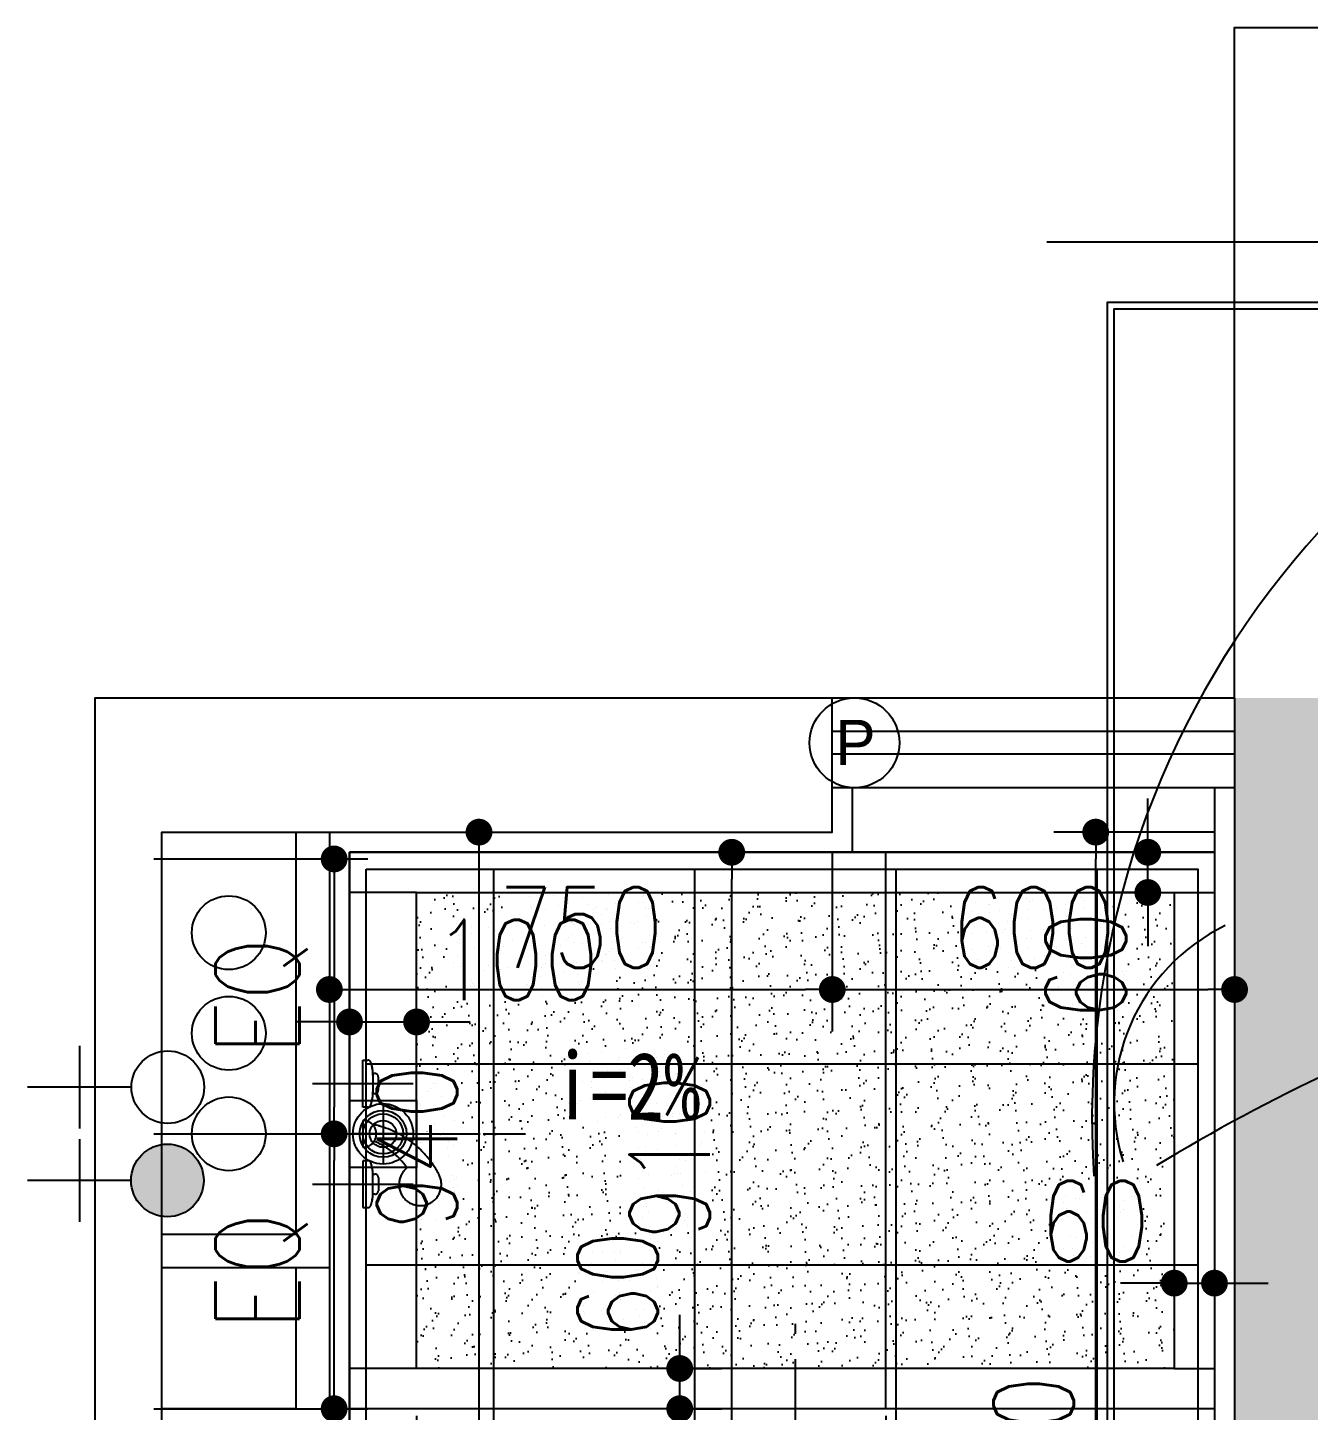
# Model space of a CAD drawing. Header units: inches. Extents: x -2597087 to 134135, y -662679 to 20000.
# Drawn here: x 8225 to 10135, y 12187 to 14250 of the extents above; entities that cross this region are included whole.
import ezdxf
from ezdxf.enums import TextEntityAlignment as Align

# ---------------------------------------------------------------- set-up
doc = ezdxf.new("R2010")
doc.units = ezdxf.units.IN
doc.header["$LTSCALE"] = 100
doc.header["$MEASUREMENT"] = 0
for name, pattern in [('__DASH', [0.35, 0.25, -0.1]), ('CENTER2', [1.125, 0.75, -0.125, 0.125, -0.125]), ('DASHDOT2', [12.7, 6.35, -3.175, 0, -3.175]), ('HIDDENX2', [0.75, 0.5, -0.25])]:
    doc.linetypes.add(name, pattern=pattern)
doc.layers.get('0').update_dxf_attribs({"linetype": 'CONTINUOUS'})
doc.layers.get('Defpoints').update_dxf_attribs({"linetype": 'CONTINUOUS'})
for name, color, linetype in [('_ARWALL-1', 7, 'CONTINUOUS'), ('EBE-REFR', 3, 'CONTINUOUS'), ('EQUIP-动力', 3, 'CONTINUOUS'), ('fix', 8, 'CONTINUOUS'), ('floor', 8, 'CONTINUOUS'), ('IBS-INT-WALL', 151, 'CONTINUOUS'), ('IBS-Water pipe', 1, 'CONTINUOUS'), ('IFC-NORM', 8, 'CONTINUOUS'), ('IRC-MED1', 250, 'CONTINUOUS'), ('P-W-LG', 7, 'CONTINUOUS'), ('PUB_HATCH', 8, 'CONTINUOUS'), ('RC', 1, 'CONTINUOUS'), ('T-BORDER', 252, 'CONTINUOUS'), ('WALL', 7, 'CONTINUOUS'), ('wall-dim', 3, 'CONTINUOUS'), ('WC', 1, 'CONTINUOUS'), ('WINDOW', 4, 'CONTINUOUS'), ('图层4', 13, 'CONTINUOUS'), ('天花开线', 4, 'CONTINUOUS'), ('连线', 6, 'CONTINUOUS')]:
    doc.layers.add(name, color=color, linetype=linetype)
doc.styles.get("Standard").update_dxf_attribs({"font": 'txt.shx', "width": 0.8, "bigfont": 'GBCBIG.shx'})
doc.styles.add('STYLE1', font='stylu.ttf')
doc.styles.add('尺寸标注', font='romans.shx', dxfattribs={"width": 0.8, "bigfont": 'hztxt.shx'})
doc.styles.add('繁黑体', font='simhei.ttf')
doc.dimstyles.new('50', dxfattribs={"dimscale": 50, "dimtxt": 2.4, "dimasz": 0.8, "dimexe": 1.25, "dimexo": 0.6, "dimgap": 0.65, "dimtad": 1, "dimdec": 0, "dimdsep": 46, "dimtxsty": 'Standard', "dimblk1": 'DOT', "dimblk2": 'DOT', "dimsah": 1, "dimcen": 2.5, "dimclrd": 3, "dimclre": 3, "dimclrt": 3, "dimadec": 0, "dimazin": 0, "dimtfac": 1, "dimtdec": 0, "dimtix": 1, "dimtmove": 2, "dimatfit": 0, "dimldrblk": 'DOT', "dimfxl": 5, "dimfxlon": 1, "dimarcsym": 0})
doc.dimstyles.new('EHE1：50', dxfattribs={"dimscale": 50, "dimtxt": 2.5, "dimasz": 0.8, "dimexe": 1, "dimexo": 1, "dimgap": 0.8, "dimtad": 1, "dimdec": 0, "dimdsep": 46, "dimtxsty": '尺寸标注', "dimblk": 'DOT', "dimcen": 2.5, "dimclrd": 256, "dimclre": 256, "dimclrt": 256, "dimadec": 0, "dimazin": 0, "dimtfac": 1, "dimtdec": 0, "dimtix": 1, "dimtmove": 2, "dimatfit": 3, "dimldrblk": 'DOT', "dimfxl": 1, "dimtolj": 1, "dimtzin": 0, "dimarcsym": 0})

# ---------------------------------------------------------------- blocks, each defined once
blk = doc.blocks.new('A$C173370D7')
h = blk.add_hatch(color=256)
edge = h.paths.add_edge_path()
edge.add_ellipse((0.2, 208.4), major_axis=(38.3, 38.3), ratio=1, start_angle=0, end_angle=360)
for p, q in [((0, 154.8), (0, 0)), ((61.6, 77.4), (-61.6, 77.4))]:
    blk.add_line(p, q)
blk.add_ellipse((0.2, 208.4), major_axis=(38.3, 38.3), ratio=1, start_param=5.497787, end_param=11.780972)
blk = doc.blocks.new('A$C01FD4D6F')
at = {"color": 5}
for p, q in [((0, 154.8), (0, 0)), ((61.6, 77.4), (-61.6, 77.4))]:
    blk.add_line(p, q, dxfattribs=at)
blk.add_ellipse((0, 209), major_axis=(38.3, 38.3), ratio=1, start_param=5.497787, end_param=11.780972, dxfattribs=at)
blk = doc.blocks.new('_Dot')
at = {"color": 0, "linetype": 'ByBlock', "lineweight": -2}
blk.add_line((-0.5, 0), (-1, 0), dxfattribs=at)
at = {"color": 0, "linetype": 'ByBlock', "const_width": 0.5}
blk.add_lwpolyline([(-0.25, 0, 1), (0.25, 0, 1)], format="xyb", close=True, dxfattribs=at)
blk = doc.blocks.new('*D28')
at = {"layer": 'Defpoints', "color": 0, "transparency": 16777216}
for p in [(8363.4, 13009.9), (8363.4, 12599.9), (8682.1, 12599.9)]:
    blk.add_point(p, dxfattribs=at)
at = {"layer": 'EBE-REFR', "lineweight": -2, "transparency": 16777216}
for p, q in [((8413.4, 13009.9), (8732.1, 13009.9)), ((8682.1, 12969.9), (8682.1, 12639.9)), ((8413.4, 12599.9), (8732.1, 12599.9))]:
    blk.add_line(p, q, dxfattribs=at)
at = {"layer": 'EBE-REFR', "lineweight": -2, "transparency": 16777216, "xscale": 40, "yscale": 40, "zscale": 40}
for p, rotation in [((8682.1, 13009.9), 90), ((8682.1, 12599.9), 270)]:
    blk.add_blockref('_Dot', p, dxfattribs=dict(at, rotation=rotation))
at = {"layer": 'EBE-REFR', "transparency": 16777216, "insert": (8573.7, 12804.9), "char_height": 125, "attachment_point": 5, "rotation": 90, "style": '尺寸标注'}
blk.add_mtext('\\A1;{\\Fromans,hztxt|c134;EQ}', dxfattribs=at)
blk = doc.blocks.new('DFGDFGHGH')
at = {"color": 251, "linetype": 'DASHDOT2', "ltscale": 0.1}
for p, q in [((-75, 75), (-75, -75)), ((0, 75), (0, -250)), ((75, 75), (75, -75))]:
    blk.add_line(p, q, dxfattribs=at)
at = {"color": 0, "linetype": 'HIDDENX2'}
blk.add_line((20, 0), (-20, 0), dxfattribs=at)
for points in [[(-62.5, -15, 0.079432), (-43.4, -12), (-43.4, -12, 0.324118), (-40, -7.2), (-40, 0), (-110, 0), (-110, -7.2, 0.324118), (-106.6, -12), (-106.6, -12, 0.079432), (-87.5, -15)], [(-10.9, -16.8, -0.147614), (-50.8, -65.6), (-50.8, -65.6, 2.100491), (-61.1, -113.6), (-61.1, -113.6, 0.229579), (14.1, -14.2)], [(62.5, -15, -0.079432), (43.4, -12), (43.4, -12, -0.324118), (40, -7.2), (40, 0), (110, 0), (110, -7.2, -0.324118), (106.6, -12), (106.6, -12, -0.079432), (87.5, -15)]]:
    blk.add_lwpolyline(points, format="xyb", dxfattribs=at)
for points in [[(-90, -18), (-90, -15), (-60, -15), (-60, -18, -0.414214), (-65, -23), (-85, -23, -0.414214)], [(90, -18), (90, -15), (60, -15), (60, -18, 0.414214), (65, -23), (85, -23, 0.414214)]]:
    blk.add_lwpolyline(points, format="xyb", close=True, dxfattribs=at)
blk.add_arc((0, 0), 20, 180, 0, dxfattribs=at)
blk = doc.blocks.new('*D77')
at = {"layer": 'Defpoints', "color": 0, "transparency": 16777216}
for p in [(8363.4, 12599.9), (8682.1, 12599.9), (8363.4, 12189.9)]:
    blk.add_point(p, dxfattribs=at)
at = {"layer": 'EBE-REFR', "lineweight": -2, "transparency": 16777216}
for p, q in [((8413.4, 12599.9), (8732.1, 12599.9)), ((8682.1, 12229.9), (8682.1, 12559.9)), ((8413.4, 12189.9), (8732.1, 12189.9))]:
    blk.add_line(p, q, dxfattribs=at)
at = {"layer": 'EBE-REFR', "lineweight": -2, "transparency": 16777216, "xscale": 40, "yscale": 40, "zscale": 40}
for p, rotation in [((8682.1, 12599.9), 90), ((8682.1, 12189.9), 270)]:
    blk.add_blockref('_Dot', p, dxfattribs=dict(at, rotation=rotation))
at = {"layer": 'EBE-REFR', "transparency": 16777216, "insert": (8573.7, 12394.9), "char_height": 125, "attachment_point": 5, "rotation": 90, "style": '尺寸标注'}
blk.add_mtext('\\A1;{\\Fromans,hztxt|c134;EQ}', dxfattribs=at)
blk = doc.blocks.new('*D87')
at = {"layer": 'Defpoints', "color": 0, "transparency": 16777216}
for p in [(8716.2, 13049.9), (8746.2, 12109.9), (8898.1, 12109.9)]:
    blk.add_point(p, dxfattribs=at)
at = {"layer": 'wall-dim', "color": 3, "lineweight": -2, "transparency": 16777216}
for p, q in [((8746.2, 13049.9), (8960.6, 13049.9)), ((8898.1, 13009.9), (8898.1, 12149.9)), ((8776.2, 12109.9), (8960.6, 12109.9))]:
    blk.add_line(p, q, dxfattribs=at)
at = {"layer": 'wall-dim', "color": 3, "lineweight": -2, "transparency": 16777216, "xscale": 40, "yscale": 40, "zscale": 40}
for p, rotation in [((8898.1, 13049.9), 90), ((8898.1, 12109.9), 270)]:
    blk.add_blockref('_Dot', p, dxfattribs=dict(at, rotation=rotation))
at = {"layer": 'wall-dim', "color": 3, "transparency": 16777216, "insert": (8805.6, 12579.9), "char_height": 120, "attachment_point": 5, "rotation": 90}
blk.add_mtext('940', dxfattribs=at)
blk = doc.blocks.new('*D88')
at = {"layer": 'Defpoints', "color": 0, "transparency": 16777216}
for p in [(8675, 13049.9), (9425, 13049.9), (9425, 12815.2)]:
    blk.add_point(p, dxfattribs=at)
at = {"layer": 'wall-dim', "color": 3, "lineweight": -2, "transparency": 16777216}
for p, q in [((8675, 13019.9), (8675, 12752.7)), ((9425, 13019.9), (9425, 12752.7)), ((8715, 12815.2), (9385, 12815.2))]:
    blk.add_line(p, q, dxfattribs=at)
at = {"layer": 'wall-dim', "color": 3, "lineweight": -2, "transparency": 16777216, "xscale": 40, "yscale": 40, "zscale": 40, "rotation": 180}
blk.add_blockref('_Dot', (8675, 12815.2), dxfattribs=at)
at = {"layer": 'wall-dim', "color": 3, "lineweight": -2, "transparency": 16777216, "xscale": 40, "yscale": 40, "zscale": 40}
blk.add_blockref('_Dot', (9425, 12815.2), dxfattribs=at)
at = {"layer": 'wall-dim', "color": 3, "transparency": 16777216, "insert": (9050, 12907.7), "char_height": 120, "attachment_point": 5}
blk.add_mtext('750', dxfattribs=at)
blk = doc.blocks.new('*D89')
at = {"layer": 'Defpoints', "color": 0, "transparency": 16777216}
for p in [(9425, 13049.9), (10025, 13049.9), (10025, 12815.2)]:
    blk.add_point(p, dxfattribs=at)
at = {"layer": 'wall-dim', "color": 3, "lineweight": -2, "transparency": 16777216}
for p, q in [((9425, 13019.9), (9425, 12752.7)), ((10025, 13019.9), (10025, 12752.7)), ((9465, 12815.2), (9985, 12815.2))]:
    blk.add_line(p, q, dxfattribs=at)
at = {"layer": 'wall-dim', "color": 3, "lineweight": -2, "transparency": 16777216, "xscale": 40, "yscale": 40, "zscale": 40, "rotation": 180}
blk.add_blockref('_Dot', (9425, 12815.2), dxfattribs=at)
at = {"layer": 'wall-dim', "color": 3, "lineweight": -2, "transparency": 16777216, "xscale": 40, "yscale": 40, "zscale": 40}
blk.add_blockref('_Dot', (10025, 12815.2), dxfattribs=at)
at = {"layer": 'wall-dim', "color": 3, "transparency": 16777216, "insert": (9725, 12907.7), "char_height": 120, "attachment_point": 5}
blk.add_mtext('600', dxfattribs=at)
blk = doc.blocks.new('*D105')
at = {"layer": 'Defpoints', "color": 0, "transparency": 16777216}
for p in [(9817.9, 13049.9), (10025, 13049.9), (10025, 11099.5)]:
    blk.add_point(p, dxfattribs=at)
at = {"layer": 'wall-dim', "color": 3, "lineweight": -2, "transparency": 16777216}
for p, q in [((9995, 13049.9), (9755.4, 13049.9)), ((9817.9, 11139.5), (9817.9, 13009.9)), ((9995, 11099.5), (9755.4, 11099.5))]:
    blk.add_line(p, q, dxfattribs=at)
at = {"layer": 'wall-dim', "color": 3, "lineweight": -2, "transparency": 16777216, "xscale": 40, "yscale": 40, "zscale": 40}
for p, rotation in [((9817.9, 13049.9), 90), ((9817.9, 11099.5), 270)]:
    blk.add_blockref('_Dot', p, dxfattribs=dict(at, rotation=rotation))
at = {"layer": 'wall-dim', "color": 3, "transparency": 16777216, "insert": (9725.4, 12074.7), "char_height": 120, "attachment_point": 5, "rotation": 90}
blk.add_mtext('1950', dxfattribs=at)
blk = doc.blocks.new('A$C43E60662')
at = {"color": 0, "linetype": 'ByBlock', "lineweight": -2, "extrusion": (0, 0, -1)}
blk.add_ellipse((83.7, 83.5), major_axis=(83.7, 0), ratio=1, start_param=3.141768, end_param=9.424953, dxfattribs=at)
at = {"color": 0, "linetype": 'ByBlock', "lineweight": -2, "style": 'STYLE1'}
blk.add_text('P', height=84, rotation=0, dxfattribs=at).set_placement((48.2, 42.3))
blk = doc.blocks.new('*D172')
at = {"layer": 'Defpoints', "color": 0, "transparency": 16777216}
for p in [(9204, 13019.9), (9275, 13019.9), (9116.8, 12109.9)]:
    blk.add_point(p, dxfattribs=at)
at = {"layer": 'WC', "color": 3, "lineweight": -2, "transparency": 16777216}
for p, q in [((9234, 13019.9), (9337.5, 13019.9)), ((9275, 12149.9), (9275, 12979.9)), ((9146.8, 12109.9), (9337.5, 12109.9))]:
    blk.add_line(p, q, dxfattribs=at)
at = {"layer": 'WC', "color": 3, "lineweight": -2, "transparency": 16777216, "xscale": 40, "yscale": 40, "zscale": 40}
for p, rotation in [((9275, 13019.9), 90), ((9275, 12109.9), 270)]:
    blk.add_blockref('_Dot', p, dxfattribs=dict(at, rotation=rotation))
at = {"layer": 'WC', "color": 3, "transparency": 16777216, "insert": (9182.5, 12564.9), "char_height": 120, "attachment_point": 5, "rotation": 90}
blk.add_mtext('910', dxfattribs=at)
blk = doc.blocks.new('DL')
at = {"color": 8}
for p, q in [((0, 45), (0, -45)), ((45, 0), (-45, 0))]:
    blk.add_line(p, q, dxfattribs=at)
at = {"color": 1}
blk.add_lwpolyline([(-50, 50), (50, 50), (50, -50), (-50, -50)], close=True, dxfattribs=at)
at = {"color": 8}
for radius in [45, 35, 30, 20]:
    blk.add_circle((0, 0), radius, dxfattribs=at)
blk = doc.blocks.new('*D201')
at = {"layer": 'Defpoints', "color": 0, "transparency": 16777216}
for p in [(8805, 12766.8), (8705, 12746.3), (8805, 12746.3)]:
    blk.add_point(p, dxfattribs=at)
at = {"layer": 'floor', "color": 3, "lineweight": -2, "transparency": 16777216}
for p, q in [((8705, 12766.8), (8705, 12829.3)), ((8805, 12766.8), (8805, 12829.3)), ((8665, 12766.8), (8625, 12766.8)), ((8705, 12766.8), (8805, 12766.8)), ((8845, 12766.8), (8885, 12766.8))]:
    blk.add_line(p, q, dxfattribs=at)
at = {"layer": 'floor', "color": 3, "lineweight": -2, "transparency": 16777216, "xscale": 40, "yscale": 40, "zscale": 40}
blk.add_blockref('_Dot', (8705, 12766.8), dxfattribs=at)
at = {"layer": 'floor', "color": 3, "lineweight": -2, "transparency": 16777216, "xscale": 40, "yscale": 40, "zscale": 40, "rotation": 180}
blk.add_blockref('_Dot', (8805, 12766.8), dxfattribs=at)
at = {"layer": 'floor', "color": 3, "transparency": 16777216, "insert": (8954, 12859.3), "char_height": 120, "attachment_point": 5}
blk.add_mtext('100', dxfattribs=at)
blk = doc.blocks.new('*D202')
at = {"layer": 'Defpoints', "color": 0, "transparency": 16777216}
for p in [(9191.2, 12249.9), (9197.5, 12249.9), (9191.2, 12189.9)]:
    blk.add_point(p, dxfattribs=at)
at = {"layer": 'floor', "color": 3, "lineweight": -2, "transparency": 16777216}
for p, q in [((9197.5, 12289.9), (9197.5, 12329.9)), ((9197.5, 12249.9), (9260, 12249.9)), ((9197.5, 12189.9), (9197.5, 12249.9)), ((9197.5, 12189.9), (9260, 12189.9)), ((9197.5, 12149.9), (9197.5, 12109.9))]:
    blk.add_line(p, q, dxfattribs=at)
at = {"layer": 'floor', "color": 3, "lineweight": -2, "transparency": 16777216, "xscale": 40, "yscale": 40, "zscale": 40}
for p, rotation in [((9197.5, 12249.9), 270), ((9197.5, 12189.9), 90)]:
    blk.add_blockref('_Dot', p, dxfattribs=dict(at, rotation=rotation))
at = {"layer": 'floor', "color": 3, "transparency": 16777216, "insert": (9105, 12374), "char_height": 120, "attachment_point": 5, "rotation": 90}
blk.add_mtext('60', dxfattribs=at)
blk = doc.blocks.new('*D203')
at = {"layer": 'Defpoints', "color": 0, "transparency": 16777216}
for p in [(9935, 12443.9), (9995, 12443.9), (9995, 12377.2)]:
    blk.add_point(p, dxfattribs=at)
at = {"layer": 'floor', "color": 3, "lineweight": -2, "transparency": 16777216}
for p, q in [((9935, 12413.9), (9935, 12314.7)), ((9995, 12413.9), (9995, 12314.7)), ((9895, 12377.2), (9855, 12377.2)), ((9935, 12377.2), (9995, 12377.2)), ((10035, 12377.2), (10075, 12377.2))]:
    blk.add_line(p, q, dxfattribs=at)
at = {"layer": 'floor', "color": 3, "lineweight": -2, "transparency": 16777216, "xscale": 40, "yscale": 40, "zscale": 40}
blk.add_blockref('_Dot', (9935, 12377.2), dxfattribs=at)
at = {"layer": 'floor', "color": 3, "lineweight": -2, "transparency": 16777216, "xscale": 40, "yscale": 40, "zscale": 40, "rotation": 180}
blk.add_blockref('_Dot', (9995, 12377.2), dxfattribs=at)
at = {"layer": 'floor', "color": 3, "transparency": 16777216, "insert": (9816.6, 12469.7), "char_height": 120, "attachment_point": 5}
blk.add_mtext('60', dxfattribs=at)
blk = doc.blocks.new('*D204')
at = {"layer": 'Defpoints', "color": 0, "transparency": 16777216}
for p in [(9895.6, 13019.9), (9895.6, 13019.9), (9895.6, 12959.9)]:
    blk.add_point(p, dxfattribs=at)
at = {"layer": 'floor', "color": 3, "lineweight": -2, "transparency": 16777216}
for p, q in [((9895.6, 13059.9), (9895.6, 13099.9)), ((9895.6, 13019.9), (9833.1, 13019.9)), ((9895.6, 12959.9), (9895.6, 13019.9)), ((9895.6, 12959.9), (9833.1, 12959.9)), ((9895.6, 12919.9), (9895.6, 12879.9))]:
    blk.add_line(p, q, dxfattribs=at)
at = {"layer": 'floor', "color": 3, "lineweight": -2, "transparency": 16777216, "xscale": 40, "yscale": 40, "zscale": 40}
for p, rotation in [((9895.6, 13019.9), 270), ((9895.6, 12959.9), 90)]:
    blk.add_blockref('_Dot', p, dxfattribs=dict(at, rotation=rotation))
at = {"layer": 'floor', "color": 3, "transparency": 16777216, "insert": (9803.1, 12850.2), "char_height": 120, "attachment_point": 5, "rotation": 90}
blk.add_mtext('60', dxfattribs=at)
blk = doc.blocks.new('A$C38B7485E')
at = {"layer": 'PUB_HATCH'}
blk.add_hatch(color=6, dxfattribs=at).paths.add_polyline_path([(2650.1, 6500), (2650.1, 6700), (2000.1, 6700), (2000.1, 8600), (1800.1, 8600), (1800.1, 6500)])
at = {"layer": '_ARWALL-1'}
for points in [[(1800.1, 8600), (1800.1, 9600), (2250.1, 9600), (2250.1, 9400), (2000.1, 9400), (2000.1, 6700)], [(1800.1, 8600), (1800.1, 8600), (1800.1, 6500), (1800.1, 6500)], [(400.1, 8400), (400.1, 7800), (200.1, 7800)], [(450.1, 8400), (450.1, 7750), (200.1, 7750)]]:
    blk.add_lwpolyline(points, dxfattribs=at)
blk.add_lwpolyline([(1200.1, 8600), (100.1, 8600), (100.1, 5500), (2000.1, 5500), (2000.1, 5650), (1800.1, 5650), (1800.1, 5600), (200.1, 5600), (200.1, 8400), (1200.1, 8400)], close=True, dxfattribs=at)
at = {"layer": 'fix'}
for p, q in [((1230.1, 8370), (1230.1, 8466.7)), ((1770.1, 8466.7), (1770.1, 6449.6)), ((1230.1, 8370), (480.1, 8370))]:
    blk.add_line(p, q, dxfattribs=at)
at = {"layer": 'P-W-LG', "color": 1}
for centre in [(300.1, 8250), (300.1, 8100), (300.1, 7950)]:
    blk.add_circle(centre, 55, dxfattribs=at)
at = {"layer": 'T-BORDER'}
blk.add_lwpolyline([(480.1, 8370), (480.1, 7460), (230.1, 7460), (230.1, 5630)], dxfattribs=at)
at = {"layer": 'WALL'}
for points in [[(450.1, 7780), (450.1, 7490), (200.1, 7490)], [(400.1, 7750), (400.1, 7540), (200.1, 7540)]]:
    blk.add_lwpolyline(points, dxfattribs=at)
at = {"layer": 'WINDOW'}
for p, q in [((1800.1, 8600), (1200.1, 8600)), ((1800.1, 8550), (1200.1, 8550)), ((1200.1, 8516.7), (1800.1, 8516.7)), ((1200.1, 8466.7), (1800.1, 8466.7))]:
    blk.add_line(p, q, dxfattribs=at)
blk = doc.blocks.new('*D283')
at = {"layer": 'Defpoints', "color": 0, "transparency": 16777216}
for p in [(8805, 12249.9), (9505, 12249.9), (8805, 11929.5)]:
    blk.add_point(p, dxfattribs=at)
at = {"layer": 'floor', "color": 3, "lineweight": -2, "transparency": 16777216}
for p, q in [((8805, 12179.5), (8805, 11867)), ((9505, 12179.5), (9505, 11867)), ((9465, 11929.5), (8845, 11929.5))]:
    blk.add_line(p, q, dxfattribs=at)
at = {"layer": 'floor', "color": 3, "lineweight": -2, "transparency": 16777216, "xscale": 40, "yscale": 40, "zscale": 40, "rotation": 180}
blk.add_blockref('_Dot', (8805, 11929.5), dxfattribs=at)
at = {"layer": 'floor', "color": 3, "lineweight": -2, "transparency": 16777216, "xscale": 40, "yscale": 40, "zscale": 40}
blk.add_blockref('_Dot', (9505, 11929.5), dxfattribs=at)
at = {"layer": 'floor', "color": 3, "transparency": 16777216, "insert": (9155, 12022), "char_height": 120, "attachment_point": 5}
blk.add_mtext('700', dxfattribs=at)
blk = doc.blocks.new('*D718')
at = {"layer": 'Defpoints', "color": 0, "transparency": 16777216}
for p in [(8716.2, 13049.9), (8746.2, 12109.9), (8898.1, 12109.9)]:
    blk.add_point(p, dxfattribs=at)
at = {"layer": 'wall-dim', "color": 3, "lineweight": -2, "transparency": 16777216}
for p, q in [((8746.2, 13049.9), (8960.6, 13049.9)), ((8898.1, 13009.9), (8898.1, 12149.9)), ((8776.2, 12109.9), (8960.6, 12109.9))]:
    blk.add_line(p, q, dxfattribs=at)
at = {"layer": 'wall-dim', "color": 3, "lineweight": -2, "transparency": 16777216, "xscale": 40, "yscale": 40, "zscale": 40}
for p, rotation in [((8898.1, 13049.9), 90), ((8898.1, 12109.9), 270)]:
    blk.add_blockref('_Dot', p, dxfattribs=dict(at, rotation=rotation))
at = {"layer": 'wall-dim', "color": 3, "transparency": 16777216, "insert": (8805.6, 12579.9), "char_height": 120, "attachment_point": 5, "rotation": 90}
blk.add_mtext('940', dxfattribs=at)
blk = doc.blocks.new('*D719')
at = {"layer": 'Defpoints', "color": 0, "transparency": 16777216}
for p in [(8675, 13049.9), (9425, 13049.9), (9425, 12815.2)]:
    blk.add_point(p, dxfattribs=at)
at = {"layer": 'wall-dim', "color": 3, "lineweight": -2, "transparency": 16777216}
for p, q in [((8675, 13019.9), (8675, 12752.7)), ((9425, 13019.9), (9425, 12752.7)), ((8715, 12815.2), (9385, 12815.2))]:
    blk.add_line(p, q, dxfattribs=at)
at = {"layer": 'wall-dim', "color": 3, "lineweight": -2, "transparency": 16777216, "xscale": 40, "yscale": 40, "zscale": 40, "rotation": 180}
blk.add_blockref('_Dot', (8675, 12815.2), dxfattribs=at)
at = {"layer": 'wall-dim', "color": 3, "lineweight": -2, "transparency": 16777216, "xscale": 40, "yscale": 40, "zscale": 40}
blk.add_blockref('_Dot', (9425, 12815.2), dxfattribs=at)
at = {"layer": 'wall-dim', "color": 3, "transparency": 16777216, "insert": (9050, 12907.7), "char_height": 120, "attachment_point": 5}
blk.add_mtext('750', dxfattribs=at)
blk = doc.blocks.new('*D720')
at = {"layer": 'Defpoints', "color": 0, "transparency": 16777216}
for p in [(9425, 13049.9), (10025, 13049.9), (10025, 12815.2)]:
    blk.add_point(p, dxfattribs=at)
at = {"layer": 'wall-dim', "color": 3, "lineweight": -2, "transparency": 16777216}
for p, q in [((9425, 13019.9), (9425, 12752.7)), ((10025, 13019.9), (10025, 12752.7)), ((9465, 12815.2), (9985, 12815.2))]:
    blk.add_line(p, q, dxfattribs=at)
at = {"layer": 'wall-dim', "color": 3, "lineweight": -2, "transparency": 16777216, "xscale": 40, "yscale": 40, "zscale": 40, "rotation": 180}
blk.add_blockref('_Dot', (9425, 12815.2), dxfattribs=at)
at = {"layer": 'wall-dim', "color": 3, "lineweight": -2, "transparency": 16777216, "xscale": 40, "yscale": 40, "zscale": 40}
blk.add_blockref('_Dot', (10025, 12815.2), dxfattribs=at)
at = {"layer": 'wall-dim', "color": 3, "transparency": 16777216, "insert": (9725, 12907.7), "char_height": 120, "attachment_point": 5}
blk.add_mtext('600', dxfattribs=at)
blk = doc.blocks.new('*D736')
at = {"layer": 'Defpoints', "color": 0, "transparency": 16777216}
for p in [(9817.9, 13049.9), (10025, 13049.9), (10025, 11099.5)]:
    blk.add_point(p, dxfattribs=at)
at = {"layer": 'wall-dim', "color": 3, "lineweight": -2, "transparency": 16777216}
for p, q in [((9995, 13049.9), (9755.4, 13049.9)), ((9817.9, 11139.5), (9817.9, 13009.9)), ((9995, 11099.5), (9755.4, 11099.5))]:
    blk.add_line(p, q, dxfattribs=at)
at = {"layer": 'wall-dim', "color": 3, "lineweight": -2, "transparency": 16777216, "xscale": 40, "yscale": 40, "zscale": 40}
for p, rotation in [((9817.9, 13049.9), 90), ((9817.9, 11099.5), 270)]:
    blk.add_blockref('_Dot', p, dxfattribs=dict(at, rotation=rotation))
at = {"layer": 'wall-dim', "color": 3, "transparency": 16777216, "insert": (9725.4, 12074.7), "char_height": 120, "attachment_point": 5, "rotation": 90}
blk.add_mtext('1950', dxfattribs=at)

msp = doc.modelspace()

# ---------------------------------------------------------------- hatches: boundary and pattern name
at = {"layer": 'floor'}
h = msp.add_hatch(dxfattribs=at)
h.set_pattern_fill('AR-SAND,_O', color=256, scale=22, angle=90)
h.set_pattern_definition([(127.5, (8805, 12933.933), (-42.3901, -1.38585), [0, -33.44, 0, -37.4, 0, -35.75]), (97.5, (8805, 12933.933), (-62.0872, 38.935), [0, -18.04, 0, -30.14, 0, -11.55]), (57.5, (8805, 12906.873), (-0.1245, 68.5111), [0, -11, 0, -39.6, 0, -51.7]), (47.5, (8805, 12906.873), (-19.3089, 66.1348), [0, -5.5, 0, -25.96, 0, -29.7])])
h.paths.add_polyline_path([(8805, 12959.868), (9935.001, 12959.868), (9935.001, 12249.86), (8805, 12249.86)])
at = {"layer": 'RC'}
h = msp.add_hatch(dxfattribs=at)
h.set_pattern_fill('_USER', color=8, scale=300, angle=90, style=0, double=1, pattern_type=0)
h.set_pattern_definition([(90, (9819.9, 10304.34), (-300, 2e-14), []), (180, (9819.9, 10304.34), (-4e-14, -300), [])])
h.paths.add_polyline_path([(8730.001, 12994.868), (9970.001, 12994.868), (9970.001, 10304.868), (8480.001, 10304.868), (8480.001, 12084.86), (8730.001, 12084.86)])

# ---------------------------------------------------------------- linework, layer by layer
at = {"layer": 'EQUIP-动力', "color": 8, "linetype": '__DASH', "ltscale": 10}
for p, q in [((8725, 12639.864), (8725, 12709.864)), ((8725, 12709.864), (8732.203, 12709.864)), ((8736.953, 12706.423), (8736.953, 12706.423)), ((8743, 12689.864), (8740, 12689.864)), ((8740, 12689.864), (8740, 12659.864)), ((8748, 12664.864), (8748, 12684.864)), ((8650, 12674.864), (8800, 12674.864)), ((8736.953, 12643.305), (8736.953, 12643.305)), ((8740, 12659.864), (8743, 12659.864)), ((8732.203, 12639.864), (8725, 12639.864)), ((8725, 12619.864), (8725, 12579.864)), ((8650, 12599.864), (8975, 12599.864)), ((8732.203, 12559.864), (8725, 12559.864)), ((8725, 12559.864), (8725, 12489.864)), ((8736.953, 12556.423), (8736.953, 12556.423)), ((8740, 12509.864), (8740, 12539.864)), ((8740, 12539.864), (8743, 12539.864)), ((8790.618, 12549.025), (8790.618, 12549.025)), ((8650, 12524.864), (8800, 12524.864)), ((8748, 12534.864), (8748, 12514.864)), ((8838.583, 12538.797), (8838.583, 12538.797)), ((8743, 12509.864), (8740, 12509.864)), ((8725, 12489.864), (8732.203, 12489.864)), ((8736.953, 12493.305), (8736.953, 12493.305)), ((9995, 12189.86), (8705, 12189.86))]:
    msp.add_line(p, q, dxfattribs=at)
for centre, radius, start, end in [((8732.203, 12704.864), 5, 18.166284, 90), ((8678.87, 12687.364), 61.13, 0, 18.166284), ((8743, 12684.864), 5, 0, 90), ((8743, 12664.864), 5, 270, 0), ((8732.203, 12644.864), 5, 270, 341.833716), ((8678.87, 12662.364), 61.13, 341.833716, 0), ((8725, 12599.864), 20, 270, 90), ((8711.4, 12473.864), 142.8, 27.046539, 78.765927), ((8699.978, 12488.124), 109.2, 33.896914, 67.485016), ((8732.203, 12554.864), 5, 18.166284, 90), ((8678.87, 12537.364), 61.13, 0, 18.166284), ((8743, 12534.864), 5, 0, 90), ((8810.447, 12524.432), 31.591, 128.87914, 27.046539), ((8678.87, 12512.364), 61.13, 341.833716, 0), ((8743, 12514.864), 5, 270, 0), ((8732.203, 12494.864), 5, 270, 341.833716)]:
    msp.add_arc(centre, radius, start, end, dxfattribs=at)
at = {"layer": 'floor'}
for p, q in [((9505, 12189.86), (9505, 13019.868)), ((8805, 12959.868), (8705, 12959.868)), ((9935.001, 12959.868), (9995, 12959.868)), ((8805, 12249.86), (8705, 12249.86)), ((9935.001, 12249.86), (9995, 12249.86))]:
    msp.add_line(p, q, dxfattribs=at)
at = {"layer": 'floor', "color": 1}
msp.add_lwpolyline([(8805, 12959.868), (9935.001, 12959.868), (9935.001, 12249.86), (8805, 12249.86)], close=True, dxfattribs=at)
msp.add_lwpolyline([(9264.608, 12603.104, 0, 0, 0), (8962.479, 12603.104, 38.503, 0, 0), (8820.789, 12602.701, 0, 0, 0)], format="xyseb", dxfattribs=at)
at = {"layer": 'floor', "color": 2, "linetype": 'ByBlock'}
msp.add_lwpolyline([(9995, 12189.86), (8705, 12189.86)], dxfattribs=at)
at = {"layer": 'IBS-INT-WALL'}
msp.add_line((9995.001, 13019.868), (9455.001, 13019.868), dxfattribs=at)
at = {"layer": 'IRC-MED1'}
msp.add_line((12605, 13929.872), (9745, 13929.872), dxfattribs=at)
for points in [[(9835, 12009.872), (12515, 12009.872), (12515, 13839.872), (9835, 13839.872)], [(9845, 12019.872), (12505, 12019.872), (12505, 13829.872), (9845, 13829.872)]]:
    msp.add_lwpolyline(points, close=True, dxfattribs=at)
at = {"layer": 'RC', "color": 8}
msp.add_lwpolyline([(8705.001, 13019.868), (9995.001, 13019.868), (9995.001, 10279.868), (8455.001, 10279.868), (8455.001, 12109.86), (8705.001, 12109.86), (8705.001, 13019.868)], dxfattribs=at)
msp.add_lwpolyline([(8730.001, 12994.868), (9970.001, 12994.868), (9970.001, 10304.868), (8480.001, 10304.868), (8480.001, 12084.86), (8730.001, 12084.86)], close=True, dxfattribs=at)
at = {"layer": 'WC', "color": 2, "linetype": 'ByBlock'}
msp.add_lwpolyline([(9995, 12189.86), (8705, 12189.86)], dxfattribs=at)
at = {"layer": '天花开线', "linetype": 'CENTER2', "ltscale": 3}
msp.add_line((9369.91, 11026.514), (9369.91, 12316.335), dxfattribs=at)
at = {"layer": '连线', "color": 2}
for centre, radius, start, end in [((11120.649, 12619.856), 1308.298, 15.6341, 183.646743), ((10140.587, 12645.443), 295.18, 116.05128, 197.208246), ((11274.13, 10317.819), 2618.925, 95.458608, 121.426935)]:
    msp.add_arc(centre, radius, start, end, dxfattribs=at)

# ---------------------------------------------------------------- block references
at = {"layer": 'IBS-Water pipe', "color": 5, "extrusion": (0, 0, -1), "zscale": -1, "rotation": 90}
msp.add_blockref('A$C01FD4D6F', (-8225, 12669.551), dxfattribs=at)
at = {"layer": 'IBS-Water pipe', "color": 1, "extrusion": (0, 0, -1), "zscale": -1, "rotation": 90}
msp.add_blockref('A$C173370D7', (-8225, 12530.177), dxfattribs=at)
at = {"layer": 'IFC-NORM'}
msp.add_blockref('DL', (8755, 12599.864), dxfattribs=at)
at = {"layer": 'WALL'}
msp.add_blockref('A$C38B7485E', (8224.867, 4649.868), dxfattribs=at)
at = {"layer": 'WC', "extrusion": (0, 0, -1), "xscale": -1, "zscale": -1, "rotation": 270}
msp.add_blockref('DFGDFGHGH', (-8725, 12599.864), dxfattribs=at)
at = {"layer": '图层4', "color": 1, "linetype": 'ByBlock', "xscale": 0.8000000000465661, "yscale": 0.8000000000465661, "zscale": 0.8000000000465661}
msp.add_blockref('A$C43E60662', (9391.106, 13116.375), dxfattribs=at)

# ---------------------------------------------------------------- texts
at = {"layer": 'floor', "color": 1, "style": '繁黑体', "width": 0.8}
msp.add_text('i=2%%% ', height=100.2674, rotation=359.950458, dxfattribs=at).set_placement((9146.795, 12671.374), align=Align.MIDDLE_CENTER)

# ---------------------------------------------------------------- dimensions: what is measured, and where the dimension line sits
at = {"layer": 'EBE-REFR'}
for p1, angle, picture, middle in [((8363.433, 13009.868), 90, '*D28', (8573.681, 12804.866)), ((8363.433, 12189.86), 270, '*D77', (8573.681, 12394.862))]:
    dim = msp.add_linear_dim(base=(8682.133, 12599.864), p1=p1, p2=(8363.433, 12599.864), angle=angle, text='{\\Fromans,hztxt|c134;EQ}', dimstyle='EHE1：50', dxfattribs=at)
    dim.commit()
    dim.dimension.update_dxf_attribs({"geometry": picture, "text_midpoint": middle})
at = {"layer": 'floor'}
for base, p1, p2, picture, middle in [((9895.598, 13019.868), (9895.598, 12959.868), (9895.598, 13019.868), '*D204', (9803.098, 12850.239)), ((9197.487, 12249.86), (9191.167, 12189.86), (9191.167, 12249.86), '*D202', (9104.987, 12374.007))]:
    dim = msp.add_linear_dim(base=base, p1=p1, p2=p2, angle=90, dimstyle='50', dxfattribs=at)
    dim.commit()
    dim.dimension.update_dxf_attribs({"geometry": picture, "text_midpoint": middle, "dimtype": 160})
for base, p1, p2, picture, middle in [((8805, 12766.842), (8705, 12746.334), (8805, 12746.334), '*D201', (8953.974, 12859.342)), ((9995, 12377.222), (9935.001, 12443.913), (9995, 12443.913), '*D203', (9816.612, 12469.722))]:
    dim = msp.add_linear_dim(base=base, p1=p1, p2=p2, dimstyle='50', dxfattribs=at)
    dim.commit()
    dim.dimension.update_dxf_attribs({"geometry": picture, "text_midpoint": middle, "dimtype": 160})
dim = msp.add_linear_dim(base=(8805, 11929.536), p1=(9505, 12249.86), p2=(8805, 12249.86), dimstyle='50', override={"dimarcsym": 2}, dxfattribs=at)
dim.commit()
dim.dimension.update_dxf_attribs({"geometry": '*D283', "text_midpoint": (9155, 12022.036)})
at = {"layer": 'wall-dim'}
for base, p1, p2, picture, middle in [((8898.135, 12109.86), (8716.168, 13049.868), (8746.168, 12109.86), '*D87', (8805.635, 12579.864)), ((8898.135, 12109.86), (8716.168, 13049.868), (8746.168, 12109.86), '*D718', (8805.635, 12579.864)), ((9817.941, 13049.868), (10025.001, 11099.462), (10025.001, 13049.868), '*D105', (9725.441, 12074.665)), ((9817.941, 13049.868), (10025.001, 11099.462), (10025.001, 13049.868), '*D736', (9725.441, 12074.665))]:
    dim = msp.add_linear_dim(base=base, p1=p1, p2=p2, angle=90, dimstyle='50', dxfattribs=at)
    dim.commit()
    dim.dimension.update_dxf_attribs({"geometry": picture, "text_midpoint": middle})
for base, p1, p2, picture, middle in [((9425, 12815.15), (8675, 13049.868), (9425, 13049.868), '*D88', (9050, 12907.65)), ((9425, 12815.15), (8675, 13049.868), (9425, 13049.868), '*D719', (9050, 12907.65)), ((10025, 12815.15), (9425, 13049.868), (10025, 13049.868), '*D89', (9725, 12907.65)), ((10025, 12815.15), (9425, 13049.868), (10025, 13049.868), '*D720', (9725, 12907.65))]:
    dim = msp.add_linear_dim(base=base, p1=p1, p2=p2, dimstyle='50', dxfattribs=at)
    dim.commit()
    dim.dimension.update_dxf_attribs({"geometry": picture, "text_midpoint": middle})
at = {"layer": 'WC'}
dim = msp.add_linear_dim(base=(9275, 13019.868), p1=(9116.785, 12109.86), p2=(9204.036, 13019.868), angle=90, dimstyle='50', dxfattribs=at)
dim.commit()
dim.dimension.update_dxf_attribs({"geometry": '*D172', "text_midpoint": (9182.5, 12564.864)})

doc.saveas('drawing.dxf')
